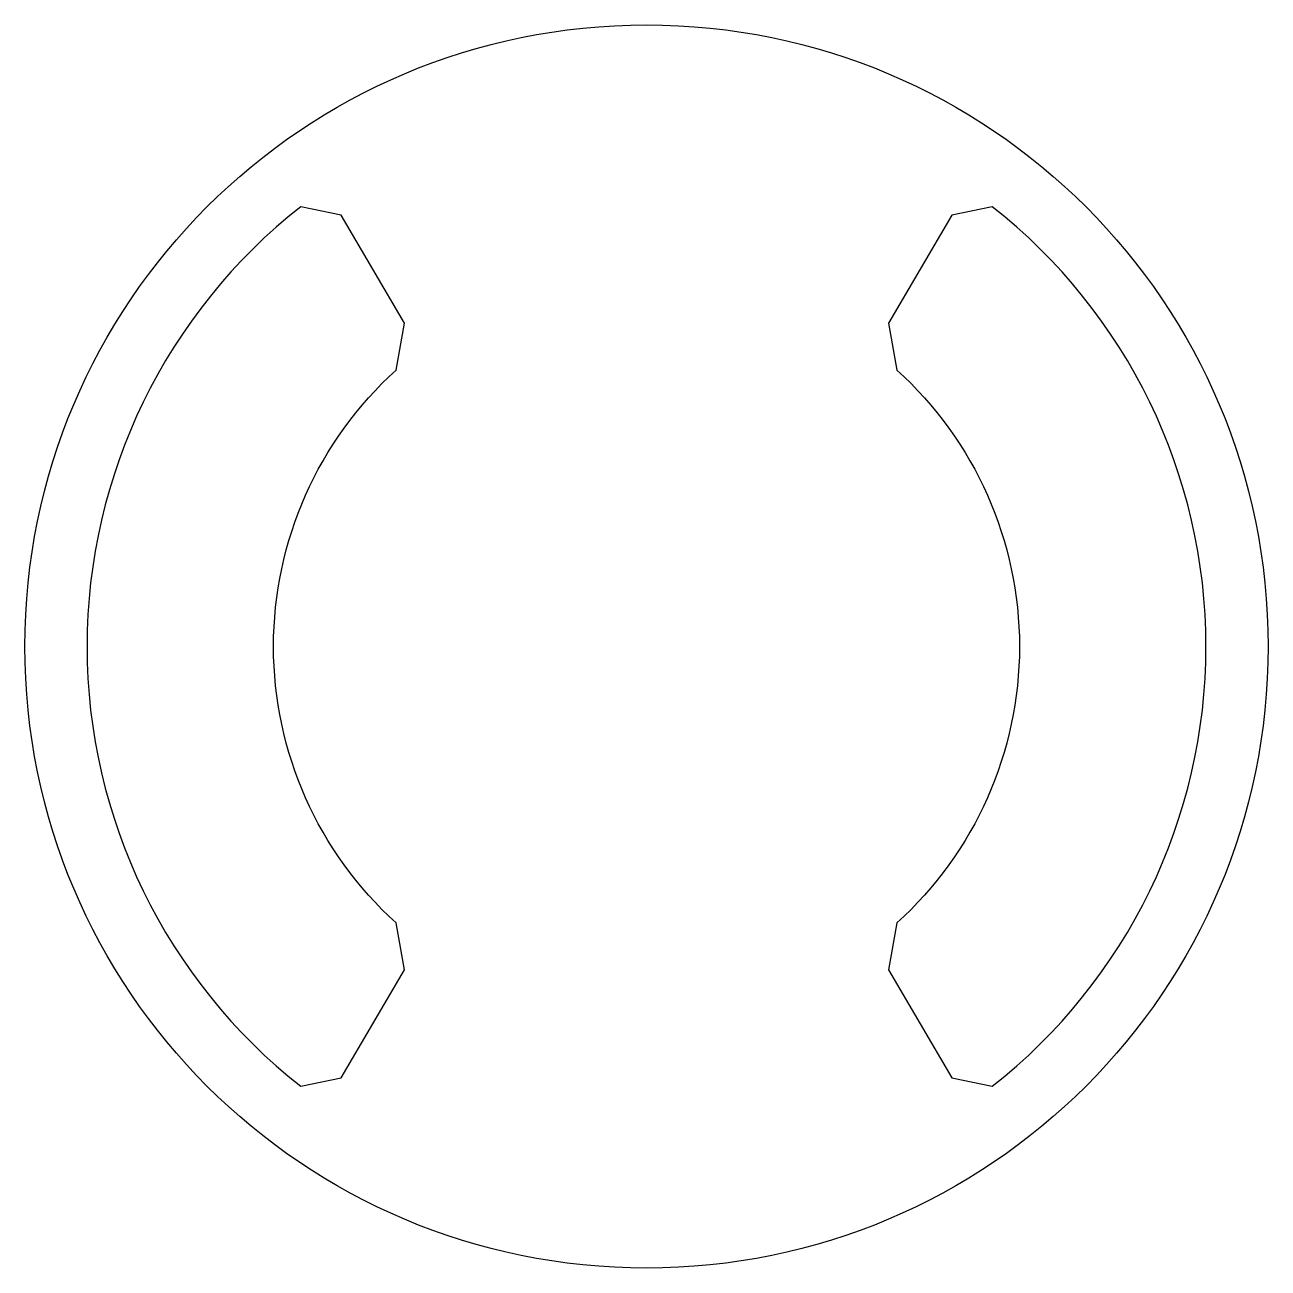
# Model space of a CAD drawing. Header units: millimetres. Extents: x -100 to 100, y -100 to 100.
import ezdxf

# ---------------------------------------------------------------- set-up
doc = ezdxf.new("R2010")
doc.units = ezdxf.units.MM
doc.layers.get('0').update_dxf_attribs({"linetype": 'CONTINUOUS'})

msp = doc.modelspace()

# ---------------------------------------------------------------- linework, layer by layer
for points in [[(-49.1, 69.41), (-55.63, 70.75, 0.485838), (-55.63, -70.75), (-49.1, -69.41), (-38.95, -51.99), (-40.28, -44.47, -0.443467), (-40.28, 44.47), (-38.95, 51.99)], [(38.95, 51.99), (40.28, 44.47, -0.443467), (40.28, -44.47), (38.95, -51.99), (49.1, -69.41), (55.63, -70.75, 0.485838), (55.63, 70.75), (49.1, 69.41)]]:
    msp.add_lwpolyline(points, format="xyb", close=True)
msp.add_circle((0, 0), 100)

doc.saveas('drawing.dxf')
